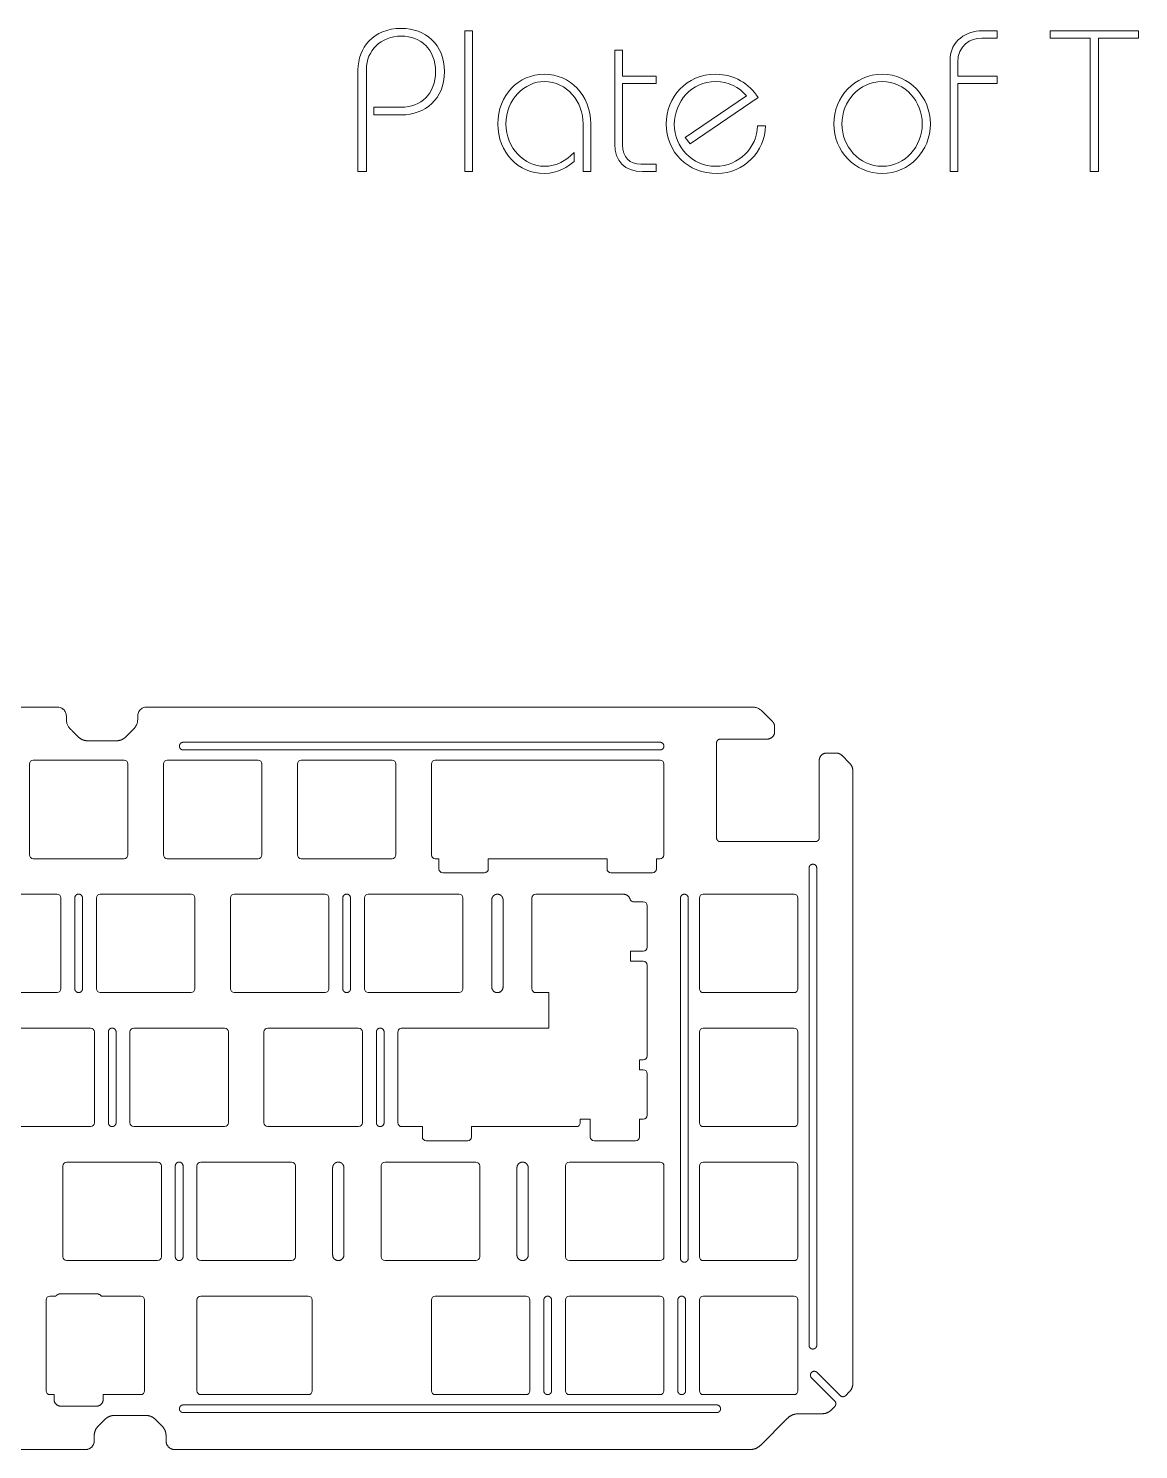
# Model space of a CAD drawing. Header units: inches. Extents: x -352 to 354, y -90 to 112.
# Drawn here: x -153.8 to 4, y -90.2 to 111.9 of the extents above; entities that cross this region are included whole.
import ezdxf

# ---------------------------------------------------------------- set-up
doc = ezdxf.new("R2010")
doc.units = ezdxf.units.IN
doc.header["$MEASUREMENT"] = 0
doc.layers.add('定位板', color=7, linetype='Continuous', lineweight=18, true_color=0x7efae9)

msp = doc.modelspace()

# ---------------------------------------------------------------- linework, layer by layer
at = {"layer": '定位板'}
for p, q in [((-91.72, 111.54), (-91.72, 91.54)), ((-90.64, 111.54), (-90.64, 91.54)), ((-16.07, 111.54), (-16.07, 110.51)), ((-8.52, 111.54), (-8.52, 110.51)), ((4.05, 111.54), (4.05, 110.51)), ((-2.84, 110.51), (-2.84, 91.54)), ((-1.64, 110.51), (-1.64, 91.54)), ((-69.32, 108.8), (-70.41, 108.8)), ((-70.41, 108.8), (-70.41, 95.43)), ((-69.32, 105.09), (-69.32, 108.8)), ((-22.75, 107.34), (-22.75, 91.54)), ((-106.92, 106), (-106.92, 91.54)), ((-105.72, 91.54), (-105.72, 106.11)), ((-64.52, 105.09), (-69.32, 105.09)), ((-64.52, 104.06), (-64.52, 105.09)), ((-21.67, 105.09), (-21.67, 107.06)), ((-16.07, 105.09), (-21.67, 105.09)), ((-16.07, 104.06), (-16.07, 105.09)), ((-69.32, 95.31), (-69.32, 104.06)), ((-69.32, 104.06), (-64.52, 104.06)), ((-21.67, 91.54), (-21.67, 104.06)), ((-21.67, 104.06), (-16.07, 104.06)), ((-51.7, 102.29), (-60.41, 96.4)), ((-59.72, 95.49), (-50.04, 102.06)), ((-104.67, 100.69), (-104.67, 99.6)), ((-74.92, 98.31), (-74.92, 91.54)), ((-73.84, 91.54), (-73.84, 98.31)), ((-60.41, 96.4), (-59.72, 95.49)), ((-76.21, 94.26), (-76.21, 92.97)), ((-106.92, 91.54), (-105.72, 91.54)), ((-74.92, 91.54), (-73.84, 91.54)), ((-64.52, 92.57), (-64.52, 91.54)), ((-22.75, 91.54), (-21.67, 91.54)), ((-238.85, 15.41), (-149.66, 15.41)), ((-136.96, 15.41), (-50.92, 15.41)), ((-49.45, 14.8), (-48, 13.34)), ((-148.38, 14.13), (-148.38, 13.62)), ((-138.24, 13.62), (-138.24, 14.13)), ((-47.69, 12.6), (-47.69, 11.9)), ((-147.59, 12.08), (-146.65, 11.14)), ((-145.36, 10.61), (-141.26, 10.61)), ((-139.97, 11.14), (-139.26, 11.85)), ((-131.75, 10.4), (-63.98, 10.4)), ((-55.95, 10.3), (-55.95, -3.18)), ((-48.74, 10.85), (-55.4, 10.85)), ((-63.98, 9.3), (-131.75, 9.3)), ((-40.3, 8.86), (-38.9, 8.86)), ((-38.16, 8.55), (-37.03, 7.42)), ((-153.63, -5.6), (-153.63, 7.3)), ((-153.08, 7.85), (-140.18, 7.85)), ((-139.63, 7.3), (-139.63, -5.6)), ((-134.58, -5.6), (-134.58, 7.3)), ((-134.03, 7.85), (-121.13, 7.85)), ((-120.58, 7.3), (-120.58, -5.6)), ((-115.53, -5.6), (-115.53, 7.3)), ((-114.98, 7.85), (-102.08, 7.85)), ((-101.53, 7.3), (-101.53, -5.6)), ((-96.48, -5.61), (-96.48, 7.3)), ((-95.93, 7.85), (-63.98, 7.85)), ((-63.43, 7.3), (-63.43, -5.61)), ((-41.35, -3.18), (-41.35, 7.81)), ((-36.57, 6.33), (-36.57, -80.73)), ((-55.4, -3.73), (-41.9, -3.73)), ((-140.18, -6.15), (-153.08, -6.15)), ((-121.13, -6.15), (-134.03, -6.15)), ((-102.08, -6.15), (-114.98, -6.15)), ((-42.8, -7.49), (-42.8, -75.32)), ((-41.7, -75.32), (-41.7, -7.49)), ((-88.94, -8.15), (-94.86, -8.15)), ((-65.04, -8.15), (-70.97, -8.15)), ((-162.6, -11.19), (-149.7, -11.19)), ((-149.15, -11.74), (-149.15, -24.64)), ((-147.18, -24.64), (-147.18, -11.74)), ((-146.08, -11.74), (-146.08, -24.64)), ((-144.1, -24.64), (-144.1, -11.74)), ((-143.55, -11.19), (-130.65, -11.19)), ((-130.1, -11.74), (-130.1, -24.64)), ((-125.05, -24.64), (-125.05, -11.74)), ((-124.5, -11.19), (-111.6, -11.19)), ((-111.05, -11.74), (-111.05, -24.64)), ((-109.08, -24.64), (-109.08, -11.74)), ((-107.98, -11.74), (-107.98, -24.64)), ((-106, -24.64), (-106, -11.74)), ((-105.45, -11.19), (-92.55, -11.19)), ((-92, -11.74), (-92, -24.64)), ((-87.9, -24.4), (-87.9, -12)), ((-86.3, -12), (-86.3, -24.4)), ((-82.19, -24.65), (-82.19, -11.75)), ((-81.64, -11.2), (-69.19, -11.2)), ((-61.07, -62.98), (-61.07, -11.75)), ((-59.97, -11.75), (-59.97, -62.98)), ((-58.38, -24.65), (-58.38, -11.75)), ((-57.83, -11.2), (-44.93, -11.2)), ((-44.38, -11.75), (-44.38, -24.65)), ((-67.71, -12.29), (-66.36, -12.29)), ((-65.81, -12.84), (-65.81, -18.74)), ((-65.81, -21.28), (-65.81, -34.18)), ((-149.7, -25.19), (-162.6, -25.19)), ((-130.65, -25.19), (-143.55, -25.19)), ((-111.6, -25.19), (-124.5, -25.19)), ((-92.55, -25.19), (-105.45, -25.19)), ((-44.93, -25.2), (-57.83, -25.2)), ((-157.84, -30.24), (-144.94, -30.24)), ((-138.79, -30.24), (-125.89, -30.24)), ((-119.74, -30.24), (-106.84, -30.24)), ((-57.83, -30.25), (-44.93, -30.25)), ((-144.39, -30.79), (-144.39, -43.69)), ((-142.41, -43.69), (-142.41, -30.79)), ((-141.31, -30.79), (-141.31, -43.69)), ((-139.34, -43.69), (-139.34, -30.79)), ((-125.34, -30.79), (-125.34, -43.69)), ((-120.29, -43.69), (-120.29, -30.79)), ((-106.29, -30.79), (-106.29, -43.69)), ((-104.31, -43.69), (-104.31, -30.79)), ((-103.21, -30.79), (-103.21, -43.69)), ((-101.24, -43.7), (-101.24, -30.8)), ((-58.38, -43.7), (-58.38, -30.8)), ((-44.38, -30.8), (-44.38, -43.7)), ((-65.81, -36.72), (-65.81, -42.62)), ((-144.94, -44.24), (-157.84, -44.24)), ((-125.89, -44.24), (-138.79, -44.24)), ((-106.84, -44.24), (-119.74, -44.24)), ((-44.93, -44.25), (-57.83, -44.25)), ((-91.32, -46.25), (-97.22, -46.25)), ((-67.45, -46.25), (-73.35, -46.25)), ((-148.86, -62.74), (-148.86, -49.84)), ((-148.31, -49.29), (-135.41, -49.29)), ((-134.86, -49.84), (-134.86, -62.74)), ((-132.89, -62.74), (-132.89, -49.84)), ((-131.79, -49.84), (-131.79, -62.74)), ((-129.81, -62.74), (-129.81, -49.84)), ((-129.26, -49.29), (-116.36, -49.29)), ((-115.81, -49.84), (-115.81, -62.74)), ((-110.52, -62.49), (-110.52, -50.09)), ((-108.92, -50.09), (-108.92, -62.49)), ((-103.62, -62.74), (-103.62, -49.84)), ((-103.07, -49.29), (-90.17, -49.29)), ((-89.62, -49.84), (-89.62, -62.74)), ((-84.32, -62.49), (-84.32, -50.09)), ((-82.72, -50.09), (-82.72, -62.49)), ((-77.42, -62.74), (-77.42, -49.84)), ((-76.87, -49.29), (-63.97, -49.29)), ((-63.42, -49.84), (-63.42, -62.74)), ((-58.38, -62.75), (-58.38, -49.85)), ((-57.83, -49.3), (-44.93, -49.3)), ((-44.38, -49.85), (-44.38, -62.75)), ((-135.41, -63.29), (-148.31, -63.29)), ((-116.36, -63.29), (-129.26, -63.29)), ((-90.17, -63.29), (-103.07, -63.29)), ((-63.97, -63.29), (-76.87, -63.29)), ((-44.93, -63.3), (-57.83, -63.3)), ((-150.7, -68.35), (-149.89, -68.35)), ((-149.13, -68), (-144.13, -68)), ((-143.37, -68.35), (-137.8, -68.35)), ((-129.26, -68.35), (-113.98, -68.35)), ((-95.93, -68.35), (-83.03, -68.35)), ((-76.88, -68.35), (-63.98, -68.35)), ((-57.83, -68.35), (-44.93, -68.35)), ((-151.25, -81.8), (-151.25, -68.9)), ((-137.25, -68.9), (-137.25, -81.8)), ((-129.81, -81.8), (-129.81, -68.9)), ((-113.43, -68.9), (-113.43, -81.8)), ((-96.48, -81.8), (-96.48, -68.9)), ((-82.48, -68.9), (-82.48, -81.8)), ((-80.5, -81.8), (-80.5, -68.9)), ((-79.4, -68.9), (-79.4, -81.8)), ((-77.43, -81.8), (-77.43, -68.9)), ((-63.43, -68.9), (-63.43, -81.8)), ((-61.45, -81.8), (-61.45, -68.9)), ((-60.35, -68.9), (-60.35, -81.8)), ((-58.38, -81.8), (-58.38, -68.9)), ((-44.38, -68.9), (-44.38, -81.8)), ((-42.44, -79.97), (-39.15, -83.26)), ((-38.37, -82.48), (-41.66, -79.19)), ((-113.98, -82.35), (-129.26, -82.35)), ((-83.03, -82.35), (-95.93, -82.35)), ((-63.98, -82.35), (-76.88, -82.35)), ((-44.93, -82.35), (-57.83, -82.35)), ((-37.08, -81.97), (-37.59, -82.48)), ((-144.13, -84), (-149.13, -84)), ((-55.92, -83.81), (-131.75, -83.81)), ((-39.15, -84.04), (-39.66, -84.55)), ((-142.87, -85.85), (-143.87, -86.85)), ((-137.05, -85.31), (-141.56, -85.31)), ((-134.75, -86.85), (-135.75, -85.85)), ((-131.75, -84.91), (-55.92, -84.91)), ((-45.91, -85.75), (-49.72, -89.56)), ((-40.9, -85.06), (-44.25, -85.06)), ((-144.41, -88.16), (-144.41, -88.91)), ((-134.21, -88.91), (-134.21, -88.16)), ((-145.66, -90.16), (-242.85, -90.16)), ((-51.17, -90.16), (-132.96, -90.16))]:
    msp.add_line(p, q, dxfattribs=at)
for points in [[(-95.41, -7.6), (-95.41, -6.16), (-95.93, -6.16)], [(-71.52, -7.6), (-71.52, -6.15), (-88.39, -6.15), (-88.39, -7.6)], [(-63.98, -6.16), (-64.49, -6.16), (-64.49, -7.6)], [(-66.36, -19.29), (-68.19, -19.29), (-68.19, -20.73), (-66.36, -20.73)], [(-100.69, -30.25), (-79.81, -30.25), (-79.81, -25.2), (-81.64, -25.2)], [(-66.36, -34.73), (-66.9, -34.73), (-66.9, -36.17), (-66.36, -36.17)], [(-97.77, -45.7), (-97.77, -44.25), (-100.69, -44.25)], [(-75.88, -44.25), (-90.77, -44.25), (-90.77, -45.7)], [(-73.9, -45.7), (-73.9, -43.17), (-75.33, -43.17), (-75.33, -43.7)], [(-66.36, -43.17), (-66.9, -43.17), (-66.9, -45.7)], [(-150.13, -83), (-150.13, -82.35), (-150.7, -82.35)], [(-137.8, -82.35), (-143.13, -82.35), (-143.13, -83)]]:
    msp.add_lwpolyline(points, dxfattribs=at)
for centre, start, end in [((-153.08, 7.3), 90, 180), ((-140.18, 7.3), 360, 90), ((-134.03, 7.3), 90, 180), ((-121.13, 7.3), 0, 90), ((-114.98, 7.3), 90, 180), ((-102.08, 7.3), 0, 90), ((-95.93, 7.3), 90, 180), ((-63.98, 7.3), 0, 90), ((-153.08, -5.6), 180, 270), ((-140.18, -5.6), 270, 0), ((-134.03, -5.6), 180, 270), ((-121.13, -5.6), 270, 0), ((-114.98, -5.6), 180, 270), ((-102.08, -5.6), 270, 0), ((-95.93, -5.61), 180, 270), ((-63.98, -5.61), 270, 0), ((-94.86, -7.6), 180, 270), ((-88.94, -7.6), 270, 0), ((-70.97, -7.6), 180, 270), ((-65.04, -7.6), 270, 0), ((-149.7, -11.74), 0, 90), ((-143.55, -11.74), 90, 180), ((-130.65, -11.74), 0, 90), ((-124.5, -11.74), 90, 180), ((-111.6, -11.74), 0, 90), ((-105.45, -11.74), 90, 180), ((-92.55, -11.74), 360, 90), ((-81.64, -11.75), 90, 180), ((-67.71, -11.74), 197.3944, 215.0787), ((-67.71, -11.74), 215.0787, 270), ((-57.83, -11.75), 90, 180), ((-44.93, -11.75), 0, 90), ((-66.36, -12.84), 0, 90), ((-66.36, -18.74), 270, 360), ((-66.36, -21.28), 0, 90), ((-149.7, -24.64), 270, 0), ((-143.55, -24.64), 180, 270), ((-130.65, -24.64), 270, 0), ((-124.5, -24.64), 180, 270), ((-111.6, -24.64), 270, 0), ((-105.45, -24.64), 180, 270), ((-92.55, -24.64), 270, 0), ((-81.64, -24.65), 180, 270), ((-57.83, -24.65), 180, 270), ((-44.93, -24.65), 270, 0), ((-144.94, -30.79), 0, 90), ((-138.79, -30.79), 90, 180), ((-125.89, -30.79), 0, 90), ((-119.74, -30.79), 90, 180), ((-106.84, -30.79), 0, 90), ((-100.69, -30.8), 89.9999, 179.9999), ((-57.83, -30.8), 90, 180), ((-44.93, -30.8), 0, 90), ((-66.36, -34.18), 270, 0), ((-66.36, -36.72), 0, 90), ((-144.94, -43.69), 270, 0), ((-138.79, -43.69), 180, 270), ((-125.89, -43.69), 270, 0), ((-119.74, -43.69), 180, 270), ((-106.84, -43.69), 270, 0), ((-100.69, -43.7), 180, 270), ((-75.88, -43.7), 269.9974, 0), ((-66.36, -42.62), 270, 0), ((-57.83, -43.7), 180, 270), ((-44.93, -43.7), 270, 0), ((-97.22, -45.7), 180, 270), ((-91.32, -45.7), 270, 360), ((-73.35, -45.7), 180, 270), ((-67.45, -45.7), 270, 0), ((-148.31, -49.84), 90, 180), ((-135.41, -49.84), 0, 90), ((-129.26, -49.84), 90, 180), ((-116.36, -49.84), 0, 90), ((-103.07, -49.84), 90, 180), ((-90.17, -49.84), 0, 90), ((-76.87, -49.84), 90, 180), ((-63.97, -49.84), 360, 90), ((-57.83, -49.85), 90, 180), ((-44.93, -49.85), 0, 90), ((-148.31, -62.74), 180, 270), ((-135.41, -62.74), 270, 0), ((-129.26, -62.74), 180, 270), ((-116.36, -62.74), 270, 0), ((-103.07, -62.74), 180, 270), ((-90.17, -62.74), 270, 0), ((-76.87, -62.74), 180, 270), ((-63.97, -62.74), 270, 0), ((-57.83, -62.75), 180, 270), ((-44.93, -62.75), 270, 0), ((-150.7, -68.9), 90, 180), ((-137.8, -68.9), 0, 90), ((-129.26, -68.9), 90, 180), ((-113.98, -68.9), 0, 90), ((-95.93, -68.9), 90, 180), ((-83.03, -68.9), 0, 90), ((-76.88, -68.9), 90, 180), ((-63.98, -68.9), 0, 90), ((-57.83, -68.9), 90, 180), ((-44.93, -68.9), 0, 90), ((-150.7, -81.8), 180, 270), ((-137.8, -81.8), 270, 360), ((-129.26, -81.8), 180, 270), ((-113.98, -81.8), 270, 0), ((-95.93, -81.8), 180, 270), ((-83.03, -81.8), 270, 0), ((-76.88, -81.8), 180, 270), ((-63.98, -81.8), 270, 0), ((-57.83, -81.8), 180, 270), ((-44.93, -81.8), 270, 0)]:
    msp.add_arc(centre, 0.55, start, end, dxfattribs=at)
for points, knots in [([(-100.78, 99.6), (-97.32, 99.6), (-94.64, 101.83), (-94.64, 105.74), (-94.64, 109.66), (-97.32, 111.89), (-100.78, 111.89), (-104.75, 111.89), (-106.92, 109.14), (-106.92, 106)], [0, 0, 0, 0, 9.643025, 9.643025, 9.643025, 19.28605, 19.28605, 19.28605, 28.929075, 28.929075, 28.929075, 28.929075]), ([(-105.72, 106.11), (-105.72, 108.69), (-103.67, 110.8), (-100.78, 110.8), (-97.95, 110.8), (-95.9, 108.91), (-95.9, 105.74), (-95.9, 102.57), (-97.95, 100.69), (-100.78, 100.69)], [0, 0, 0, 0, 7.763254, 7.763254, 7.763254, 15.526508, 15.526508, 15.526508, 23.289762, 23.289762, 23.289762, 23.289762]), ([(-73.84, 98.31), (-73.84, 102.4), (-76.75, 105.37), (-80.44, 105.37), (-84.12, 105.37), (-87.04, 102.4), (-87.04, 98.31), (-87.04, 94.23), (-84.12, 91.26), (-80.44, 91.26), (-78.35, 91.26), (-77.04, 92.29), (-76.21, 92.97)], [0, 0, 0, 0, 9.227535, 9.227535, 9.227535, 18.45507, 18.45507, 18.45507, 27.682605, 27.682605, 27.682605, 36.910139, 36.910139, 36.910139, 36.910139]), ([(-50.04, 102.06), (-51.27, 104.03), (-53.47, 105.37), (-56.07, 105.37), (-60.24, 105.37), (-63.1, 102.11), (-63.1, 98.29), (-63.1, 94.31), (-60.07, 91.26), (-55.84, 91.26), (-52.01, 91.26), (-49.07, 94.43), (-48.98, 98.03)], [0, 0, 0, 0, 10.043089, 10.043089, 10.043089, 20.086179, 20.086179, 20.086179, 30.129268, 30.129268, 30.129268, 40.172358, 40.172358, 40.172358, 40.172358]), ([(-32.41, 105.37), (-36.3, 105.37), (-39.27, 102.14), (-39.27, 98.31), (-39.27, 94.49), (-36.3, 91.26), (-32.41, 91.26), (-28.52, 91.26), (-25.55, 94.49), (-25.55, 98.31), (-25.55, 102.14), (-28.52, 105.37), (-32.41, 105.37)], [0, 0, 0, 0, 10.919965, 10.919965, 10.919965, 21.83993, 21.83993, 21.83993, 32.759895, 32.759895, 32.759895, 43.67986, 43.67986, 43.67986, 43.67986]), ([(-76.21, 94.26), (-77.38, 93.03), (-78.64, 92.29), (-80.44, 92.29), (-83.18, 92.29), (-85.9, 94.83), (-85.9, 98.31), (-85.9, 101.8), (-83.18, 104.34), (-80.44, 104.34), (-77.18, 104.34), (-74.92, 101.46), (-74.92, 98.31)], [0, 0, 0, 0, 7.921317, 7.921317, 7.921317, 15.842634, 15.842634, 15.842634, 23.763951, 23.763951, 23.763951, 31.685268, 31.685268, 31.685268, 31.685268]), ([(-50.12, 98.03), (-50.18, 94.94), (-52.78, 92.29), (-56.07, 92.29), (-59.44, 92.29), (-61.95, 95.03), (-61.95, 98.23), (-61.95, 101.46), (-59.52, 104.34), (-56.07, 104.34), (-54.27, 104.34), (-52.7, 103.54), (-51.7, 102.29)], [0, 0, 0, 0, 8.166581, 8.166581, 8.166581, 16.333162, 16.333162, 16.333162, 24.499743, 24.499743, 24.499743, 32.666324, 32.666324, 32.666324, 32.666324]), ([(-32.41, 104.34), (-35.72, 104.34), (-38.12, 101.46), (-38.12, 98.31), (-38.12, 95.17), (-35.72, 92.29), (-32.41, 92.29), (-29.1, 92.29), (-26.7, 95.17), (-26.7, 98.31), (-26.7, 101.46), (-29.1, 104.34), (-32.41, 104.34)], [0, 0, 0, 0, 9.163238, 9.163238, 9.163238, 18.326477, 18.326477, 18.326477, 27.489715, 27.489715, 27.489715, 36.652954, 36.652954, 36.652954, 36.652954]), ([(-149.66, 15.41), (-149.53, 15.41), (-149.31, 15.37), (-149.06, 15.27), (-148.91, 15.17), (-148.77, 15.06), (-148.62, 14.89), (-148.48, 14.65), (-148.4, 14.4), (-148.38, 14.22), (-148.38, 14.13)], [0, 0, 0, 0, 0.389239, 0.659779, 0.793829, 0.929133, 1.198553, 1.469436, 1.738717, 2.009126, 2.009126, 2.009126, 2.009126]), ([(-138.24, 14.13), (-138.24, 14.26), (-138.2, 14.48), (-138.1, 14.72), (-138, 14.87), (-137.89, 15.01), (-137.72, 15.17), (-137.49, 15.3), (-137.23, 15.39), (-137.05, 15.41), (-136.96, 15.41)], [0, 0, 0, 0, 0.390328, 0.660866, 0.794914, 0.930217, 1.199568, 1.470106, 1.73913, 2.00913, 2.00913, 2.00913, 2.00913]), ([(-50.92, 15.41), (-50.79, 15.41), (-50.6, 15.39), (-50.32, 15.32), (-50.08, 15.24), (-49.87, 15.13), (-49.66, 14.98), (-49.53, 14.87), (-49.45, 14.8)], [0, 0, 0, 0, 0.382344, 0.596757, 0.859223, 1.121886, 1.315056, 1.633008, 1.633008, 1.633008, 1.633008]), ([(-148.38, 13.62), (-148.38, 13.47), (-148.34, 13.17), (-148.18, 12.76), (-147.99, 12.48), (-147.83, 12.32), (-147.72, 12.21), (-147.64, 12.13), (-147.59, 12.08)], [0, 0, 0, 0, 0.447073, 0.89202, 1.3384, 1.450856, 1.563981, 1.790147, 1.790147, 1.790147, 1.790147]), ([(-139.26, 11.85), (-139.13, 11.97), (-138.98, 12.12), (-138.82, 12.29), (-138.75, 12.35), (-138.66, 12.45), (-138.49, 12.68), (-138.29, 13.09), (-138.24, 13.44), (-138.24, 13.62)], [0, 0, 0, 0, 0.512407, 0.640537, 0.705733, 0.773076, 1.041276, 1.575351, 2.111465, 2.111465, 2.111465, 2.111465])]:
    msp.add_open_spline(points, degree=3, knots=knots, dxfattribs=at)
for points, degree in [([(-90.64, 111.54), (-91.18, 111.54), (-91.72, 111.54)], 2), ([(-18.24, 111.54), (-20.3, 111.54), (-22.75, 110.23), (-22.75, 107.34)], 3), ([(-16.07, 111.54), (-17.15, 111.54), (-18.24, 111.54)], 2), ([(4.05, 111.54), (-2.24, 111.54), (-8.52, 111.54)], 2), ([(-21.67, 107.06), (-21.67, 109.49), (-19.84, 110.51), (-18.24, 110.51)], 3), ([(-18.24, 110.51), (-17.15, 110.51), (-16.07, 110.51)], 2), ([(-8.52, 110.51), (-5.68, 110.51), (-2.84, 110.51)], 2), ([(-1.64, 110.51), (1.2, 110.51), (4.05, 110.51)], 2), ([(-100.78, 100.69), (-102.72, 100.69), (-104.67, 100.69)], 2), ([(-104.67, 99.6), (-102.72, 99.6), (-100.78, 99.6)], 2), ([(-48.98, 98.03), (-49.55, 98.03), (-50.12, 98.03)], 2), ([(-70.41, 95.43), (-70.41, 93.03), (-69.04, 91.54), (-66.47, 91.54)], 3), ([(-66.7, 92.57), (-68.3, 92.57), (-69.32, 93.6), (-69.32, 95.31)], 3), ([(-91.72, 91.54), (-91.18, 91.54), (-90.64, 91.54)], 2), ([(-64.52, 92.57), (-65.61, 92.57), (-66.7, 92.57)], 2), ([(-66.47, 91.54), (-65.5, 91.54), (-64.52, 91.54)], 2), ([(-2.84, 91.54), (-2.24, 91.54), (-1.64, 91.54)], 2)]:
    msp.add_open_spline(points, degree=degree, dxfattribs=at)
for points, weights in [([(-48, 13.34), (-47.69, 13.04), (-47.69, 12.6)], [1, 0.923881232133, 1]), ([(-146.65, 11.14), (-146.11, 10.61), (-145.36, 10.61)], [1, 0.924007551812, 1]), ([(-141.26, 10.61), (-140.5, 10.61), (-139.97, 11.14)], [1, 0.924007565087, 1]), ([(-55.4, 10.85), (-55.95, 10.85), (-55.95, 10.3)], [1, 0.707106781186, 1]), ([(-47.69, 11.9), (-47.69, 10.85), (-48.74, 10.85)], [1, 0.707106767068, 1]), ([(-41.35, 7.81), (-41.35, 8.86), (-40.3, 8.86)], [1, 0.707106781186, 1]), ([(-38.9, 8.86), (-38.46, 8.86), (-38.16, 8.55)], [1, 0.923879904373, 1]), ([(-37.03, 7.42), (-36.57, 6.97), (-36.57, 6.33)], [1, 0.923879160649, 1]), ([(-55.95, -3.18), (-55.95, -3.73), (-55.4, -3.73)], [1, 0.707106781187, 1]), ([(-41.9, -3.73), (-41.35, -3.73), (-41.35, -3.18)], [1, 0.707106781187, 1]), ([(-69.19, -11.2), (-68.46, -11.2), (-68.24, -11.91)], [1, 0.766694003658, 0.905070821617]), ([(-149.89, -68.35), (-149.59, -68), (-149.13, -68)], [1, 0.908358085834, 1]), ([(-144.13, -68), (-143.67, -68), (-143.37, -68.35)], [1, 0.908366034858, 1]), ([(-36.57, -80.73), (-36.57, -81.46), (-37.08, -81.97)], [1, 0.923879562469, 1]), ([(-37.59, -82.48), (-37.98, -82.87), (-38.37, -82.48)], [1, 0.707107007069, 1]), ([(-149.13, -84), (-150.13, -84), (-150.13, -83)], [1, 0.70710761271, 1]), ([(-143.13, -83), (-143.13, -84), (-144.13, -84)], [1, 0.707116358298, 1]), ([(-39.66, -84.55), (-40.17, -85.06), (-40.9, -85.06)], [1, 0.923878833703, 1]), ([(-39.15, -83.26), (-38.76, -83.65), (-39.15, -84.04)], [1, 0.707106961506, 1]), ([(-143.87, -86.85), (-144.41, -87.39), (-144.41, -88.16)], [1, 0.923879532519, 1]), ([(-141.56, -85.31), (-142.33, -85.31), (-142.87, -85.85)], [1, 0.923879532511, 1]), ([(-135.75, -85.85), (-136.29, -85.31), (-137.05, -85.31)], [1, 0.923879532512, 1]), ([(-134.21, -88.16), (-134.21, -87.39), (-134.75, -86.85)], [1, 0.923879532521, 1]), ([(-44.25, -85.06), (-45.22, -85.06), (-45.91, -85.75)], [1, 0.92387950951, 1]), ([(-144.41, -88.91), (-144.41, -90.16), (-145.66, -90.16)], [1, 0.707207195816, 1]), ([(-132.96, -90.16), (-134.21, -90.16), (-134.21, -88.91)], [1, 0.707115829624, 1]), ([(-49.72, -89.56), (-50.32, -90.16), (-51.17, -90.16)], [1, 0.923879532515, 1])]:
    msp.add_rational_spline(points, weights, degree=2, dxfattribs=at)
for points, weights, knots in [([(-131.75, 9.3), (-131.98, 9.3), (-132.14, 9.46), (-132.3, 9.62), (-132.3, 9.85), (-132.3, 10.08), (-132.14, 10.24), (-131.98, 10.4), (-131.75, 10.4)], [1, 0.923879294436, 1, 0.923879294436, 1, 0.923879294436, 1, 0.923879294436, 1], [0, 0, 0, 0.429199, 0.429199, 0.858398, 0.858398, 1.287597, 1.287597, 1.716796, 1.716796, 1.716796]), ([(-63.98, 10.4), (-63.43, 10.4), (-63.43, 9.85), (-63.43, 9.3), (-63.98, 9.3)], [1, 0.707109653263, 1, 0.707109653263, 1], [0, 0, 0, 0.841898, 0.841898, 1.683797, 1.683797, 1.683797]), ([(-41.7, -7.49), (-41.7, -6.94), (-42.25, -6.94), (-42.8, -6.94), (-42.8, -7.49)], [1, 0.707109742149, 1, 0.707109742149, 1], [0, 0, 0, 0.841898, 0.841898, 1.683797, 1.683797, 1.683797]), ([(-147.18, -11.74), (-147.18, -11.19), (-146.63, -11.19), (-146.08, -11.19), (-146.08, -11.74)], [1, 0.707106778967, 1, 0.707106778967, 1], [0, 0, 0, 0.841904, 0.841904, 1.683807, 1.683807, 1.683807]), ([(-109.08, -11.74), (-109.08, -11.19), (-108.53, -11.19), (-107.98, -11.19), (-107.98, -11.74)], [1, 0.707106778967, 1, 0.707106778967, 1], [0, 0, 0, 0.841904, 0.841904, 1.683807, 1.683807, 1.683807]), ([(-87.9, -12), (-87.9, -11.67), (-87.66, -11.44), (-87.43, -11.2), (-87.1, -11.2), (-86.76, -11.2), (-86.53, -11.44), (-86.3, -11.67), (-86.3, -12)], [1, 0.923879344469, 1, 0.923879344469, 1, 0.923879344469, 1, 0.923879344469, 1], [0, 0, 0, 0.62429, 0.62429, 1.24858, 1.24858, 1.872869, 1.872869, 2.497159, 2.497159, 2.497159]), ([(-61.07, -11.75), (-61.07, -11.2), (-60.52, -11.2), (-59.97, -11.2), (-59.97, -11.75)], [1, 0.707106779522, 1, 0.707106779522, 1], [0, 0, 0, 0.841904, 0.841904, 1.683807, 1.683807, 1.683807]), ([(-146.08, -24.64), (-146.08, -25.19), (-146.63, -25.19), (-147.18, -25.19), (-147.18, -24.64)], [1, 0.707106778967, 1, 0.707106778967, 1], [0, 0, 0, 0.841904, 0.841904, 1.683807, 1.683807, 1.683807]), ([(-107.98, -24.64), (-107.98, -25.19), (-108.53, -25.19), (-109.08, -25.19), (-109.08, -24.64)], [1, 0.707106778967, 1, 0.707106778967, 1], [0, 0, 0, 0.841904, 0.841904, 1.683807, 1.683807, 1.683807]), ([(-86.3, -24.4), (-86.3, -25.2), (-87.1, -25.2), (-87.9, -25.2), (-87.9, -24.4)], [1, 0.707106779193, 1, 0.707106779193, 1], [0, 0, 0, 1.224587, 1.224587, 2.449174, 2.449174, 2.449174]), ([(-142.41, -30.79), (-142.41, -30.24), (-141.86, -30.24), (-141.31, -30.24), (-141.31, -30.79)], [1, 0.707106778967, 1, 0.707106778967, 1], [0, 0, 0, 0.841904, 0.841904, 1.683807, 1.683807, 1.683807]), ([(-104.31, -30.79), (-104.31, -30.24), (-103.76, -30.24), (-103.21, -30.24), (-103.21, -30.79)], [1, 0.707106778967, 1, 0.707106778967, 1], [0, 0, 0, 0.841904, 0.841904, 1.683807, 1.683807, 1.683807]), ([(-141.31, -43.69), (-141.31, -44.24), (-141.86, -44.24), (-142.41, -44.24), (-142.41, -43.69)], [1, 0.707106778967, 1, 0.707106778967, 1], [0, 0, 0, 0.841904, 0.841904, 1.683807, 1.683807, 1.683807]), ([(-103.21, -43.69), (-103.21, -44.24), (-103.76, -44.24), (-104.31, -44.24), (-104.31, -43.69)], [1, 0.707106778967, 1, 0.707106778967, 1], [0, 0, 0, 0.841904, 0.841904, 1.683807, 1.683807, 1.683807]), ([(-132.89, -49.84), (-132.89, -49.29), (-132.34, -49.29), (-131.79, -49.29), (-131.79, -49.84)], [1, 0.707106778967, 1, 0.707106778967, 1], [0, 0, 0, 0.841904, 0.841904, 1.683807, 1.683807, 1.683807]), ([(-110.52, -50.09), (-110.52, -49.76), (-110.28, -49.52), (-110.05, -49.29), (-109.72, -49.29), (-109.38, -49.29), (-109.15, -49.52), (-108.92, -49.76), (-108.92, -50.09)], [1, 0.923879344469, 1, 0.923879344469, 1, 0.923879344469, 1, 0.923879344469, 1], [0, 0, 0, 0.62429, 0.62429, 1.24858, 1.24858, 1.872869, 1.872869, 2.497159, 2.497159, 2.497159]), ([(-84.32, -50.09), (-84.32, -49.76), (-84.09, -49.52), (-83.85, -49.29), (-83.52, -49.29), (-83.19, -49.29), (-82.96, -49.52), (-82.72, -49.76), (-82.72, -50.09)], [1, 0.923879344469, 1, 0.923879344469, 1, 0.923879344469, 1, 0.923879344469, 1], [0, 0, 0, 0.62429, 0.62429, 1.24858, 1.24858, 1.872869, 1.872869, 2.497159, 2.497159, 2.497159]), ([(-108.92, -62.49), (-108.92, -63.29), (-109.72, -63.29), (-110.52, -63.29), (-110.52, -62.49)], [1, 0.707106779194, 1, 0.707106779194, 1], [0, 0, 0, 1.224587, 1.224587, 2.449174, 2.449174, 2.449174]), ([(-82.72, -62.49), (-82.72, -63.29), (-83.52, -63.29), (-84.32, -63.29), (-84.32, -62.49)], [1, 0.707106779193, 1, 0.707106779193, 1], [0, 0, 0, 1.224587, 1.224587, 2.449174, 2.449174, 2.449174]), ([(-131.79, -62.74), (-131.79, -63.29), (-132.34, -63.29), (-132.89, -63.29), (-132.89, -62.74)], [1, 0.707106778967, 1, 0.707106778967, 1], [0, 0, 0, 0.841904, 0.841904, 1.683807, 1.683807, 1.683807]), ([(-59.97, -62.98), (-59.97, -63.53), (-60.52, -63.53), (-61.07, -63.53), (-61.07, -62.98)], [1, 0.707106778967, 1, 0.707106778967, 1], [0, 0, 0, 0.841904, 0.841904, 1.683807, 1.683807, 1.683807]), ([(-80.5, -68.9), (-80.5, -68.35), (-79.95, -68.35), (-79.4, -68.35), (-79.4, -68.9)], [1, 0.707106778967, 1, 0.707106778967, 1], [0, 0, 0, 0.841904, 0.841904, 1.683807, 1.683807, 1.683807]), ([(-61.45, -68.9), (-61.45, -68.35), (-60.9, -68.35), (-60.35, -68.35), (-60.35, -68.9)], [1, 0.707106778967, 1, 0.707106778967, 1], [0, 0, 0, 0.841904, 0.841904, 1.683807, 1.683807, 1.683807]), ([(-42.8, -75.32), (-42.8, -75.55), (-42.64, -75.71), (-42.47, -75.87), (-42.25, -75.87), (-42.02, -75.87), (-41.86, -75.71), (-41.7, -75.55), (-41.7, -75.32)], [1, 0.923879294436, 1, 0.923879294436, 1, 0.923879294436, 1, 0.923879294436, 1], [0, 0, 0, 0.429199, 0.429199, 0.858398, 0.858398, 1.287597, 1.287597, 1.716796, 1.716796, 1.716796]), ([(-41.66, -79.19), (-41.82, -79.03), (-42.05, -79.03), (-42.28, -79.03), (-42.44, -79.19), (-42.6, -79.35), (-42.6, -79.58), (-42.6, -79.81), (-42.44, -79.97)], [1, 0.923879301732, 1, 0.923879301732, 1, 0.923879301732, 1, 0.923879301732, 1], [0, 0, 0, 0.429199, 0.429199, 0.858399, 0.858399, 1.287598, 1.287598, 1.716797, 1.716797, 1.716797]), ([(-79.4, -81.8), (-79.4, -82.35), (-79.95, -82.35), (-80.5, -82.35), (-80.5, -81.8)], [1, 0.707106778967, 1, 0.707106778967, 1], [0, 0, 0, 0.841904, 0.841904, 1.683807, 1.683807, 1.683807]), ([(-60.35, -81.8), (-60.35, -82.35), (-60.9, -82.35), (-61.45, -82.35), (-61.45, -81.8)], [1, 0.707106778967, 1, 0.707106778967, 1], [0, 0, 0, 0.841904, 0.841904, 1.683807, 1.683807, 1.683807]), ([(-131.75, -83.81), (-131.98, -83.81), (-132.14, -83.97), (-132.3, -84.13), (-132.3, -84.36), (-132.3, -84.58), (-132.14, -84.75), (-131.98, -84.91), (-131.75, -84.91)], [1, 0.923879294436, 1, 0.923879294436, 1, 0.923879294436, 1, 0.923879294436, 1], [0, 0, 0, 0.429199, 0.429199, 0.858398, 0.858398, 1.287597, 1.287597, 1.716796, 1.716796, 1.716796]), ([(-55.92, -84.91), (-55.7, -84.91), (-55.54, -84.75), (-55.37, -84.58), (-55.37, -84.36), (-55.37, -84.13), (-55.54, -83.97), (-55.7, -83.81), (-55.92, -83.81)], [1, 0.923879294436, 1, 0.923879294436, 1, 0.923879294436, 1, 0.923879294436, 1], [0, 0, 0, 0.429199, 0.429199, 0.858398, 0.858398, 1.287597, 1.287597, 1.716796, 1.716796, 1.716796])]:
    msp.add_rational_spline(points, weights, degree=2, knots=knots, dxfattribs=at)

doc.saveas('drawing.dxf')
